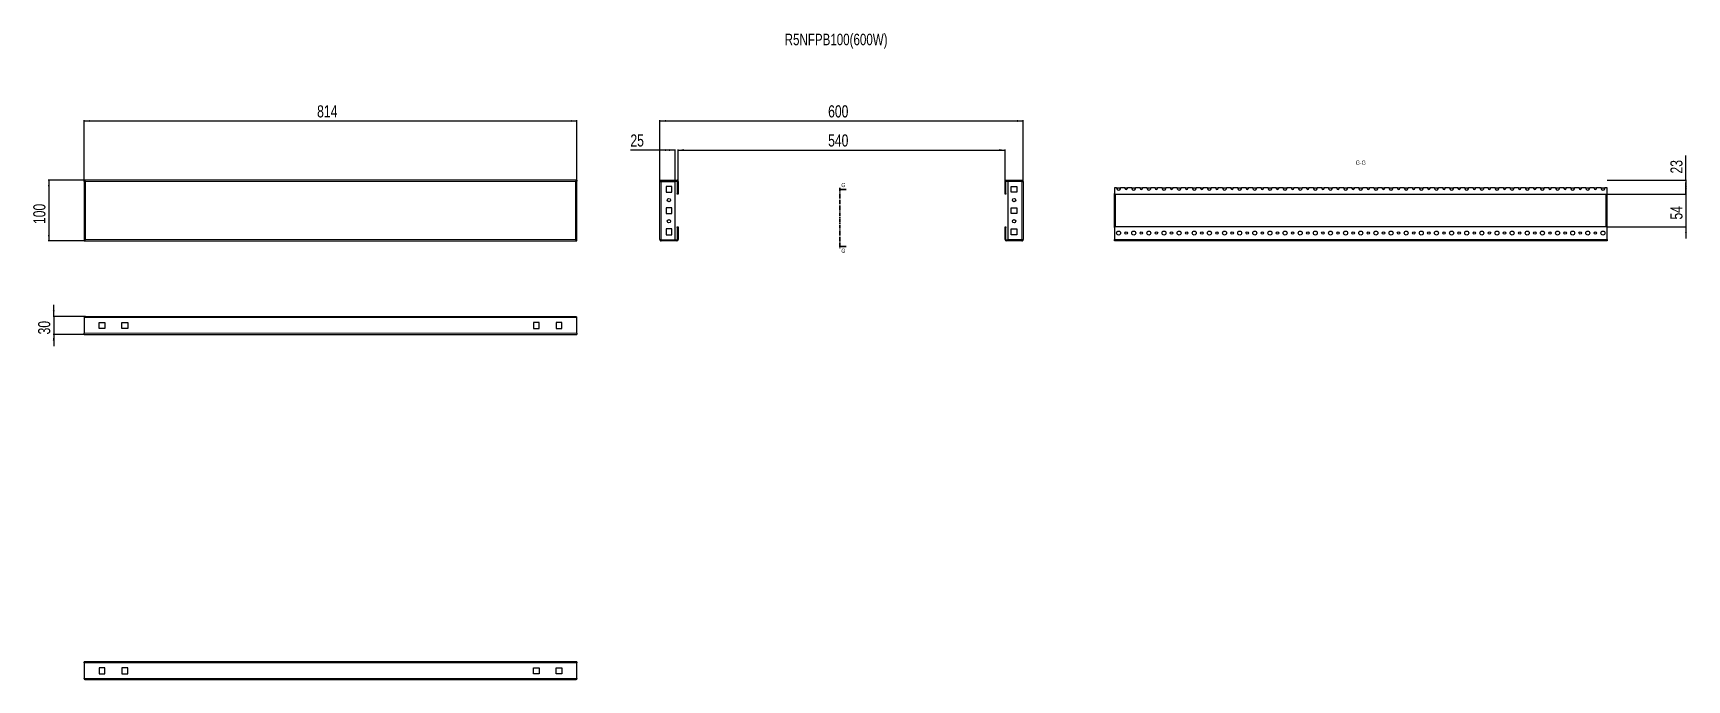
# Model space of a CAD drawing. Header units: millimetres. Extents: x -314 to 2418, y -492 to 576.
import ezdxf

# ---------------------------------------------------------------- set-up
doc = ezdxf.new("R2010")
doc.units = ezdxf.units.MM
doc.linetypes.add('CENTER', pattern=[10.16, 6.35, -1.27, 1.27, -1.27])
doc.layers.add('FORMAT', color=7, linetype='Continuous')
doc.styles.add('SLDTEXTSTYLE0', font='TXT', dxfattribs={"width": 0.75})
doc.dimstyles.new('SLDDIMSTYLE0', dxfattribs={"dimtxt": 20, "dimasz": 10, "dimexe": 0, "dimexo": 0.0625, "dimgap": 5, "dimtad": 2, "dimdec": 1, "dimrnd": 1e-09, "dimzin": 12, "dimdsep": 46, "dimtxsty": 'SLDTEXTSTYLE0', "dimsah": 1, "dimcen": 0.09, "dimadec": 0, "dimazin": 3, "dimtfac": 1, "dimtofl": 0, "dimtmove": 0, "dimatfit": 3, "dimfxl": 0, "dimfrac": 2, "dimtolj": 1, "dimtzin": 12, "dimarcsym": 0})
doc.dimstyles.new('SLDDIMSTYLE1', dxfattribs={"dimtxt": 20, "dimasz": 10, "dimexe": 0, "dimexo": 0.0625, "dimgap": 5, "dimtad": 2, "dimdec": 1, "dimrnd": 1e-09, "dimzin": 12, "dimdsep": 46, "dimtxsty": 'SLDTEXTSTYLE0', "dimsah": 1, "dimcen": 0.09, "dimadec": 0, "dimazin": 3, "dimtfac": 1, "dimtmove": 0, "dimatfit": 0, "dimfxl": 0, "dimfrac": 2, "dimtolj": 1, "dimtzin": 12, "dimarcsym": 0})

# ---------------------------------------------------------------- blocks, each defined once
blk = doc.blocks.new('_D')
at = {"layer": 'FORMAT'}
for p, q in [((-229.8, 330.6), (-229.8, 431.6)), ((-229.8, 430.6), (584.2, 430.6)), ((584.2, 330.6), (584.2, 431.6))]:
    blk.add_line(p, q, dxfattribs=at)
for points in [[(-229.8, 430.6), (-219.8, 429), (-219.8, 432.1)], [(584.2, 430.6), (574.2, 432.1), (574.2, 429)]]:
    blk.add_solid(points, dxfattribs=at)
at = {"layer": 'FORMAT', "insert": (155.1, 456.4), "char_height": 20, "attachment_point": 1, "style": 'SLDTEXTSTYLE0'}
blk.add_mtext('814', dxfattribs=at)
blk = doc.blocks.new('_D_1')
at = {"layer": 'FORMAT'}
for p, q in [((-229.8, 332.6), (-288.9, 332.6)), ((-287.9, 332.6), (-287.9, 232.6)), ((-229.8, 232.6), (-288.9, 232.6))]:
    blk.add_line(p, q, dxfattribs=at)
for points in [[(-287.9, 332.6), (-289.5, 322.6), (-286.4, 322.6)], [(-287.9, 232.6), (-286.4, 242.6), (-289.5, 242.6)]]:
    blk.add_solid(points, dxfattribs=at)
at = {"layer": 'FORMAT', "insert": (-313.7, 260.4), "char_height": 20, "attachment_point": 1, "rotation": 90, "style": 'SLDTEXTSTYLE0'}
blk.add_mtext('100', dxfattribs=at)
blk = doc.blocks.new('_D_2')
at = {"layer": 'FORMAT'}
for p, q in [((721.3, 330.5), (721.3, 431.6)), ((721.3, 430.6), (1321.3, 430.6)), ((1321.3, 330.5), (1321.3, 431.6))]:
    blk.add_line(p, q, dxfattribs=at)
for points in [[(721.3, 430.6), (731.3, 429), (731.3, 432.1)], [(1321.3, 430.6), (1311.3, 432.1), (1311.3, 429)]]:
    blk.add_solid(points, dxfattribs=at)
at = {"layer": 'FORMAT', "insert": (999.1, 456.4), "char_height": 20, "attachment_point": 1, "style": 'SLDTEXTSTYLE0'}
blk.add_mtext('600', dxfattribs=at)
blk = doc.blocks.new('_D_3')
at = {"layer": 'FORMAT'}
for p, q in [((751.3, 330.5), (751.3, 383.6)), ((751.3, 382.6), (1291.3, 382.6)), ((1291.3, 330.5), (1291.3, 383.6))]:
    blk.add_line(p, q, dxfattribs=at)
for points in [[(751.3, 382.6), (761.3, 381), (761.3, 384.1)], [(1291.3, 382.6), (1281.3, 384.1), (1281.3, 381)]]:
    blk.add_solid(points, dxfattribs=at)
at = {"layer": 'FORMAT', "insert": (999.1, 408.4), "char_height": 20, "attachment_point": 1, "style": 'SLDTEXTSTYLE0'}
blk.add_mtext('540', dxfattribs=at)
blk = doc.blocks.new('_D_4')
at = {"layer": 'FORMAT'}
for p, q in [((721.3, 382.6), (672.5, 382.6)), ((721.3, 330.5), (721.3, 383.6)), ((746.3, 382.6), (721.3, 382.6)), ((746.3, 330.6), (746.3, 383.6))]:
    blk.add_line(p, q, dxfattribs=at)
for points in [[(721.3, 382.6), (731.3, 381), (731.3, 384.1)], [(746.3, 382.6), (736.3, 384.1), (736.3, 381)]]:
    blk.add_solid(points, dxfattribs=at)
at = {"layer": 'FORMAT', "insert": (672.5, 408.4), "char_height": 20, "attachment_point": 1, "style": 'SLDTEXTSTYLE0'}
blk.add_mtext('25', dxfattribs=at)
blk = doc.blocks.new('_D_5')
at = {"layer": 'FORMAT'}
for p, q in [((-279.9, 108), (-279.9, 127.3)), ((-227.7, 108), (-280.9, 108)), ((-279.9, 108), (-279.9, 78)), ((-229.8, 78), (-280.9, 78)), ((-279.9, 78), (-279.9, 58.8))]:
    blk.add_line(p, q, dxfattribs=at)
for points in [[(-279.9, 108), (-278.4, 118), (-281.5, 118)], [(-279.9, 78), (-281.5, 68), (-278.4, 68)]]:
    blk.add_solid(points, dxfattribs=at)
at = {"layer": 'FORMAT', "insert": (-305.7, 78.2), "char_height": 20, "attachment_point": 1, "rotation": 90, "style": 'SLDTEXTSTYLE0'}
blk.add_mtext('30', dxfattribs=at)
blk = doc.blocks.new('_D_6')
at = {"layer": 'FORMAT'}
for p, q in [((2416, 309.6), (2416, 328.8)), ((2284.8, 309.6), (2417, 309.6)), ((2416, 309.6), (2416, 255.6)), ((2284.8, 255.6), (2417, 255.6)), ((2416, 255.6), (2416, 236.3))]:
    blk.add_line(p, q, dxfattribs=at)
for points in [[(2416, 309.6), (2417.5, 319.6), (2414.5, 319.6)], [(2416, 255.6), (2414.5, 245.6), (2417.5, 245.6)]]:
    blk.add_solid(points, dxfattribs=at)
at = {"layer": 'FORMAT', "insert": (2390.2, 267.8), "char_height": 20, "attachment_point": 1, "rotation": 90, "style": 'SLDTEXTSTYLE0'}
blk.add_mtext('54', dxfattribs=at)
blk = doc.blocks.new('_D_7')
at = {"layer": 'FORMAT'}
for p, q in [((2416, 332.6), (2416, 373.3)), ((2285.8, 332.6), (2417, 332.6)), ((2416, 332.6), (2416, 309.6)), ((2284.8, 309.6), (2417, 309.6))]:
    blk.add_line(p, q, dxfattribs=at)
for points in [[(2416, 332.6), (2414.5, 322.6), (2417.5, 322.6)], [(2416, 309.6), (2417.5, 319.6), (2414.5, 319.6)]]:
    blk.add_solid(points, dxfattribs=at)
at = {"layer": 'FORMAT', "insert": (2390.2, 343.8), "char_height": 20, "attachment_point": 1, "rotation": 90, "style": 'SLDTEXTSTYLE0'}
blk.add_mtext('23', dxfattribs=at)

msp = doc.modelspace()

# ---------------------------------------------------------------- linework, layer by layer
at = {"color": 7, "linetype": 'Continuous', "lineweight": 25}
for p, q in [((584.22, 332.57), (-229.78, 332.57)), ((-229.78, 331.07), (-229.78, 332.57)), ((-229.78, 331.07), (-229.78, 330.57)), ((-229.78, 330.57), (-229.78, 234.57)), ((-229.78, 330.57), (-228.28, 330.57)), ((584.22, 330.57), (582.72, 330.57)), ((584.22, 332.57), (584.22, 331.07)), ((584.22, 330.57), (584.22, 331.07)), ((584.22, 234.57), (584.22, 330.57)), ((721.27, 234.67), (721.27, 330.47)), ((723.37, 332.57), (723.37, 331.07)), ((723.37, 332.57), (749.17, 332.57)), ((723.37, 331.07), (749.17, 331.07)), ((723.37, 330.57), (746.27, 330.57)), ((746.27, 234.57), (746.27, 330.57)), ((749.77, 330.47), (749.77, 310.57)), ((751.27, 330.47), (751.27, 310.57)), ((1291.27, 310.57), (1291.27, 330.47)), ((1292.77, 310.57), (1292.77, 330.47)), ((1293.37, 332.57), (1319.17, 332.57)), ((1293.37, 331.07), (1319.17, 331.07)), ((1296.27, 234.57), (1296.27, 330.57)), ((1319.17, 330.57), (1296.27, 330.57)), ((1319.17, 331.07), (1319.17, 332.57)), ((1321.27, 330.47), (1321.27, 234.67)), ((731.52, 322.32), (731.52, 312.82)), ((741.02, 322.32), (731.52, 322.32)), ((731.52, 312.82), (741.02, 312.82)), ((741.02, 312.82), (741.02, 322.32)), ((749.77, 310.57), (751.27, 310.57)), ((749.77, 309.57), (749.77, 310.57)), ((751.27, 309.57), (749.77, 309.57)), ((751.27, 310.57), (751.27, 309.57)), ((1291.27, 310.57), (1292.77, 310.57)), ((1291.27, 309.57), (1291.27, 310.57)), ((1292.77, 309.57), (1291.27, 309.57)), ((1292.77, 310.57), (1292.77, 309.57)), ((1301.52, 322.32), (1311.02, 322.32)), ((1301.52, 312.82), (1301.52, 322.32)), ((1311.02, 312.82), (1301.52, 312.82)), ((1311.02, 322.32), (1311.02, 312.82)), ((1471.83, 320.26), (1471.83, 310.57)), ((1475.65, 320.26), (1471.83, 320.26)), ((1471.83, 310.57), (1472.83, 309.57)), ((1471.83, 254.57), (1471.83, 310.57)), ((1472.83, 309.57), (2284.83, 309.57)), ((1473.33, 255.57), (1473.33, 309.57)), ((1475.65, 320.26), (1482, 320.26)), ((1489.35, 320.26), (1482, 320.26)), ((1489.35, 320.26), (1493.31, 320.26)), ((1500.65, 320.26), (1493.31, 320.26)), ((1500.65, 320.26), (1507, 320.26)), ((1514.35, 320.26), (1507, 320.26)), ((1514.35, 320.26), (1518.31, 320.26)), ((1525.65, 320.26), (1518.31, 320.26)), ((1525.65, 320.26), (1532, 320.26)), ((1539.35, 320.26), (1532, 320.26)), ((1539.35, 320.26), (1543.31, 320.26)), ((1550.65, 320.26), (1543.31, 320.26)), ((1550.65, 320.26), (1557, 320.26)), ((1564.35, 320.26), (1557, 320.26)), ((1564.35, 320.26), (1568.31, 320.26)), ((1575.65, 320.26), (1568.31, 320.26)), ((1575.65, 320.26), (1582, 320.26)), ((1589.35, 320.26), (1582, 320.26)), ((1589.35, 320.26), (1593.31, 320.26)), ((1600.65, 320.26), (1593.31, 320.26)), ((1600.65, 320.26), (1607, 320.26)), ((1614.35, 320.26), (1607, 320.26)), ((1614.35, 320.26), (1618.31, 320.26)), ((1625.65, 320.26), (1618.31, 320.26)), ((1625.65, 320.26), (1632, 320.26)), ((1639.35, 320.26), (1632, 320.26)), ((1639.35, 320.26), (1643.31, 320.26)), ((1650.65, 320.26), (1643.31, 320.26)), ((1650.65, 320.26), (1657, 320.26)), ((1664.35, 320.26), (1657, 320.26)), ((1664.35, 320.26), (1668.31, 320.26)), ((1675.65, 320.26), (1668.31, 320.26)), ((1675.65, 320.26), (1682, 320.26)), ((1689.35, 320.26), (1682, 320.26)), ((1689.35, 320.26), (1693.31, 320.26)), ((1700.65, 320.26), (1693.31, 320.26)), ((1700.65, 320.26), (1707, 320.26)), ((1714.35, 320.26), (1707, 320.26)), ((1714.35, 320.26), (1718.31, 320.26)), ((1725.65, 320.26), (1718.31, 320.26)), ((1725.65, 320.26), (1732, 320.26)), ((1739.35, 320.26), (1732, 320.26)), ((1739.35, 320.26), (1743.31, 320.26)), ((1750.65, 320.26), (1743.31, 320.26)), ((1750.65, 320.26), (1757, 320.26)), ((1764.35, 320.26), (1757, 320.26)), ((1764.35, 320.26), (1768.31, 320.26)), ((1775.65, 320.26), (1768.31, 320.26)), ((1775.65, 320.26), (1782, 320.26)), ((1789.35, 320.26), (1782, 320.26)), ((1789.35, 320.26), (1793.31, 320.26)), ((1800.65, 320.26), (1793.31, 320.26)), ((1800.65, 320.26), (1807, 320.26)), ((1814.35, 320.26), (1807, 320.26)), ((1814.35, 320.26), (1818.31, 320.26)), ((1825.65, 320.26), (1818.31, 320.26)), ((1825.65, 320.26), (1832, 320.26)), ((1839.35, 320.26), (1832, 320.26)), ((1839.35, 320.26), (1843.31, 320.26)), ((1850.65, 320.26), (1843.31, 320.26)), ((1850.65, 320.26), (1857, 320.26)), ((1864.35, 320.26), (1857, 320.26)), ((1864.35, 320.26), (1868.31, 320.26)), ((1875.65, 320.26), (1868.31, 320.26)), ((1875.65, 320.26), (1882, 320.26)), ((1889.35, 320.26), (1882, 320.26)), ((1889.35, 320.26), (1893.31, 320.26)), ((1900.65, 320.26), (1893.31, 320.26)), ((1900.65, 320.26), (1907, 320.26)), ((1914.35, 320.26), (1907, 320.26)), ((1914.35, 320.26), (1918.31, 320.26)), ((1925.65, 320.26), (1918.31, 320.26)), ((1925.65, 320.26), (1932, 320.26)), ((1939.35, 320.26), (1932, 320.26)), ((1939.35, 320.26), (1943.31, 320.26)), ((1950.65, 320.26), (1943.31, 320.26)), ((1950.65, 320.26), (1957, 320.26)), ((1964.35, 320.26), (1957, 320.26)), ((1964.35, 320.26), (1968.31, 320.26)), ((1975.65, 320.26), (1968.31, 320.26)), ((1975.65, 320.26), (1982, 320.26)), ((1989.35, 320.26), (1982, 320.26)), ((1989.35, 320.26), (1993.31, 320.26)), ((2000.65, 320.26), (1993.31, 320.26)), ((2000.65, 320.26), (2007, 320.26)), ((2014.35, 320.26), (2007, 320.26)), ((2014.35, 320.26), (2018.31, 320.26)), ((2025.65, 320.26), (2018.31, 320.26)), ((2025.65, 320.26), (2032, 320.26)), ((2039.35, 320.26), (2032, 320.26)), ((2039.35, 320.26), (2043.31, 320.26)), ((2050.65, 320.26), (2043.31, 320.26)), ((2050.65, 320.26), (2057, 320.26)), ((2064.35, 320.26), (2057, 320.26)), ((2064.35, 320.26), (2068.31, 320.26)), ((2075.65, 320.26), (2068.31, 320.26)), ((2075.65, 320.26), (2082, 320.26)), ((2089.35, 320.26), (2082, 320.26)), ((2089.35, 320.26), (2093.31, 320.26)), ((2100.65, 320.26), (2093.31, 320.26)), ((2100.65, 320.26), (2107, 320.26)), ((2114.35, 320.26), (2107, 320.26)), ((2114.35, 320.26), (2118.31, 320.26)), ((2125.65, 320.26), (2118.31, 320.26)), ((2125.65, 320.26), (2132, 320.26)), ((2139.35, 320.26), (2132, 320.26)), ((2139.35, 320.26), (2143.31, 320.26)), ((2150.65, 320.26), (2143.31, 320.26)), ((2150.65, 320.26), (2157, 320.26)), ((2164.35, 320.26), (2157, 320.26)), ((2164.35, 320.26), (2168.31, 320.26)), ((2175.65, 320.26), (2168.31, 320.26)), ((2175.65, 320.26), (2182, 320.26)), ((2189.35, 320.26), (2182, 320.26)), ((2189.35, 320.26), (2193.31, 320.26)), ((2200.65, 320.26), (2193.31, 320.26)), ((2200.65, 320.26), (2207, 320.26)), ((2214.35, 320.26), (2207, 320.26)), ((2214.35, 320.26), (2218.31, 320.26)), ((2225.65, 320.26), (2218.31, 320.26)), ((2225.65, 320.26), (2232, 320.26)), ((2239.35, 320.26), (2232, 320.26)), ((2239.35, 320.26), (2243.31, 320.26)), ((2250.65, 320.26), (2243.31, 320.26)), ((2250.65, 320.26), (2257, 320.26)), ((2264.35, 320.26), (2257, 320.26)), ((2264.35, 320.26), (2268.31, 320.26)), ((2275.65, 320.26), (2268.31, 320.26)), ((2275.65, 320.26), (2282, 320.26)), ((2285.83, 320.26), (2282, 320.26)), ((2284.33, 255.57), (2284.33, 309.57)), ((2284.83, 309.57), (2285.83, 310.57)), ((2285.83, 310.57), (2285.83, 320.26)), ((2285.83, 254.57), (2285.83, 310.57)), ((731.52, 287.32), (731.52, 277.82)), ((741.02, 287.32), (731.52, 287.32)), ((731.52, 277.82), (741.02, 277.82)), ((741.02, 277.82), (741.02, 287.32)), ((1301.52, 287.32), (1311.02, 287.32)), ((1301.52, 277.82), (1301.52, 287.32)), ((1311.02, 277.82), (1301.52, 277.82)), ((1311.02, 287.32), (1311.02, 277.82)), ((741.02, 252.32), (731.52, 252.32)), ((731.52, 252.32), (731.52, 242.82)), ((741.02, 242.82), (741.02, 252.32)), ((749.77, 254.57), (749.77, 255.57)), ((749.77, 255.57), (751.27, 255.57)), ((751.27, 254.57), (749.77, 254.57)), ((749.77, 254.57), (749.77, 234.67)), ((751.27, 255.57), (751.27, 254.57)), ((751.27, 254.57), (751.27, 234.67)), ((1291.27, 255.57), (1292.77, 255.57)), ((1291.27, 254.57), (1291.27, 255.57)), ((1291.27, 234.67), (1291.27, 254.57)), ((1292.77, 254.57), (1291.27, 254.57)), ((1292.77, 255.57), (1292.77, 254.57)), ((1292.77, 234.67), (1292.77, 254.57)), ((1301.52, 252.32), (1311.02, 252.32)), ((1301.52, 242.82), (1301.52, 252.32)), ((1311.02, 252.32), (1311.02, 242.82)), ((1472.83, 255.57), (1471.83, 254.57)), ((1471.83, 254.57), (1471.83, 234.67)), ((2284.83, 255.57), (1472.83, 255.57)), ((2285.83, 254.57), (2284.83, 255.57)), ((2285.83, 234.67), (2285.83, 254.57)), ((-228.28, 234.57), (-229.78, 234.57)), ((-229.78, 234.57), (-229.78, 234.07)), ((-229.78, 234.07), (-229.78, 232.57)), ((-229.78, 232.57), (584.22, 232.57)), ((582.72, 234.57), (584.22, 234.57)), ((584.22, 234.07), (584.22, 234.57)), ((584.22, 232.57), (584.22, 234.07)), ((723.37, 234.57), (746.27, 234.57)), ((723.37, 232.57), (723.37, 234.07)), ((749.17, 234.07), (723.37, 234.07)), ((749.17, 232.57), (723.37, 232.57)), ((731.52, 242.82), (741.02, 242.82)), ((1319.17, 234.07), (1293.37, 234.07)), ((1319.17, 232.57), (1293.37, 232.57)), ((1319.17, 234.57), (1296.27, 234.57)), ((1311.02, 242.82), (1301.52, 242.82)), ((1319.17, 234.07), (1319.17, 232.57)), ((1471.83, 232.57), (1471.83, 234.67)), ((2285.83, 232.57), (1471.83, 232.57)), ((2285.83, 234.67), (2285.83, 232.57)), ((-229.78, 105.92), (-229.78, 80.12)), ((-227.68, 108.02), (582.12, 108.02)), ((-204.78, 97.77), (-195.28, 97.77)), ((-204.78, 88.27), (-204.78, 97.77)), ((-195.28, 88.27), (-204.78, 88.27)), ((-195.28, 97.77), (-195.28, 88.27)), ((-167.28, 97.77), (-157.78, 97.77)), ((-167.28, 88.27), (-167.28, 97.77)), ((-157.78, 88.27), (-167.28, 88.27)), ((-157.78, 97.77), (-157.78, 88.27)), ((521.72, 97.77), (512.22, 97.77)), ((512.22, 97.77), (512.22, 88.27)), ((512.22, 88.27), (521.72, 88.27)), ((521.72, 88.27), (521.72, 97.77)), ((549.72, 97.77), (549.72, 88.27)), ((559.22, 97.77), (549.72, 97.77)), ((549.72, 88.27), (559.22, 88.27)), ((559.22, 88.27), (559.22, 97.77)), ((584.22, 80.12), (584.22, 105.92)), ((-229.78, 78.02), (-229.78, 80.12)), ((-229.78, 78.02), (584.22, 78.02)), ((584.22, 80.12), (584.22, 78.02)), ((-229.78, -464.08), (-229.78, -461.98)), ((584.22, -461.98), (-229.78, -461.98)), ((-229.78, -464.08), (-229.78, -489.88)), ((584.22, -461.98), (584.22, -464.08)), ((584.22, -489.88), (584.22, -464.08)), ((-195.28, -472.23), (-204.78, -472.23)), ((-204.78, -472.23), (-204.78, -481.73)), ((-204.78, -481.73), (-195.28, -481.73)), ((-195.28, -481.73), (-195.28, -472.23)), ((-157.78, -472.23), (-167.28, -472.23)), ((-167.28, -472.23), (-167.28, -481.73)), ((-167.28, -481.73), (-157.78, -481.73)), ((-157.78, -481.73), (-157.78, -472.23)), ((512.22, -481.73), (512.22, -472.23)), ((512.22, -472.23), (521.72, -472.23)), ((521.72, -481.73), (512.22, -481.73)), ((521.72, -472.23), (521.72, -481.73)), ((549.72, -472.23), (559.22, -472.23)), ((549.72, -481.73), (549.72, -472.23)), ((559.22, -481.73), (549.72, -481.73)), ((559.22, -472.23), (559.22, -481.73)), ((582.12, -491.98), (-227.68, -491.98))]:
    msp.add_line(p, q, dxfattribs=at)
at = {"color": 8, "linetype": 'Continuous', "lineweight": 18}
for p, q in [((582.12, 330.47), (-227.68, 330.47)), ((-227.68, 330.47), (-227.68, 234.67)), ((582.12, 234.67), (582.12, 330.47)), ((723.37, 234.57), (723.37, 330.57)), ((749.17, 331.07), (749.17, 332.57)), ((749.77, 330.47), (751.27, 330.47)), ((1292.77, 330.47), (1291.27, 330.47)), ((1293.37, 331.07), (1293.37, 332.57)), ((1319.17, 330.57), (1319.17, 234.57)), ((1473.93, 255.57), (1473.93, 309.57)), ((2283.73, 309.57), (2283.73, 255.57)), ((-227.68, 234.67), (582.12, 234.67)), ((749.17, 234.07), (749.17, 232.57)), ((749.77, 234.67), (751.27, 234.67)), ((1292.77, 234.67), (1291.27, 234.67)), ((1293.37, 234.07), (1293.37, 232.57)), ((2285.83, 234.67), (1471.83, 234.67)), ((-229.78, 105.92), (584.22, 105.92)), ((-229.78, 80.12), (584.22, 80.12)), ((584.22, -464.08), (-229.78, -464.08)), ((584.22, -489.88), (-229.78, -489.88))]:
    msp.add_line(p, q, dxfattribs=at)
at = {"color": 7, "linetype": 'CENTER', "lineweight": 35}
msp.add_line((1018.41, 320.26), (1018.41, 220.56), dxfattribs=at)
at = {"color": 7, "linetype": 'Continuous', "lineweight": 35}
for p, q in [((1029.05, 317.26), (1018.41, 317.26)), ((1029.05, 223.56), (1018.41, 223.56))]:
    msp.add_line(p, q, dxfattribs=at)
at = {"color": 7, "linetype": 'Continuous', "lineweight": 25}
for centre, radius in [((736.27, 300.07), 2.75), ((1306.27, 300.07), 2.75), ((736.27, 265.07), 2.75), ((1306.27, 265.07), 2.75), ((1478.83, 245.57), 3.25), ((1491.33, 245.57), 2.1), ((1503.83, 245.57), 3.25), ((1516.33, 245.57), 2.1), ((1528.83, 245.57), 3.25), ((1541.33, 245.57), 2.1), ((1553.83, 245.57), 3.25), ((1566.33, 245.57), 2.1), ((1578.83, 245.57), 3.25), ((1591.33, 245.57), 2.1), ((1603.83, 245.57), 3.25), ((1616.33, 245.57), 2.1), ((1628.83, 245.57), 3.25), ((1641.33, 245.57), 2.1), ((1653.83, 245.57), 3.25), ((1666.33, 245.57), 2.1), ((1678.83, 245.57), 3.25), ((1691.33, 245.57), 2.1), ((1703.83, 245.57), 3.25), ((1716.33, 245.57), 2.1), ((1728.83, 245.57), 3.25), ((1741.33, 245.57), 2.1), ((1753.83, 245.57), 3.25), ((1766.33, 245.57), 2.1), ((1778.83, 245.57), 3.25), ((1791.33, 245.57), 2.1), ((1803.83, 245.57), 3.25), ((1816.33, 245.57), 2.1), ((1828.83, 245.57), 3.25), ((1841.33, 245.57), 2.1), ((1853.83, 245.57), 3.25), ((1866.33, 245.57), 2.1), ((1878.83, 245.57), 3.25), ((1891.33, 245.57), 2.1), ((1903.83, 245.57), 3.25), ((1916.33, 245.57), 2.1), ((1928.83, 245.57), 3.25), ((1941.33, 245.57), 2.1), ((1953.83, 245.57), 3.25), ((1966.33, 245.57), 2.1), ((1978.83, 245.57), 3.25), ((1991.33, 245.57), 2.1), ((2003.83, 245.57), 3.25), ((2016.33, 245.57), 2.1), ((2028.83, 245.57), 3.25), ((2041.33, 245.57), 2.1), ((2053.83, 245.57), 3.25), ((2066.33, 245.57), 2.1), ((2078.83, 245.57), 3.25), ((2091.33, 245.57), 2.1), ((2103.83, 245.57), 3.25), ((2116.33, 245.57), 2.1), ((2128.83, 245.57), 3.25), ((2141.33, 245.57), 2.1), ((2153.83, 245.57), 3.25), ((2166.33, 245.57), 2.1), ((2178.83, 245.57), 3.25), ((2191.33, 245.57), 2.1), ((2203.83, 245.57), 3.25), ((2216.33, 245.57), 2.1), ((2228.83, 245.57), 3.25), ((2241.33, 245.57), 2.1), ((2253.83, 245.57), 3.25), ((2266.33, 245.57), 2.1), ((2278.83, 245.57), 3.25)]:
    msp.add_circle(centre, radius, dxfattribs=at)
for centre, radius, start, end in [((749.17, 330.47), 2.1, 0, 90), ((749.17, 330.47), 0.6, 0, 90), ((1293.37, 330.47), 2.1, 90, 180), ((1293.37, 330.47), 0.6, 90, 180), ((1478.83, 319.57), 3.25, 167.67835, 12.32165), ((1491.33, 319.57), 2.1, 160.71537, 19.28463), ((1503.83, 319.57), 3.25, 167.67835, 12.32165), ((1516.33, 319.57), 2.1, 160.71537, 19.28463), ((1528.83, 319.57), 3.25, 167.67835, 12.32165), ((1541.33, 319.57), 2.1, 160.71537, 19.28463), ((1553.83, 319.57), 3.25, 167.67835, 12.32165), ((1566.33, 319.57), 2.1, 160.71537, 19.28463), ((1578.83, 319.57), 3.25, 167.67835, 12.32165), ((1591.33, 319.57), 2.1, 160.71537, 19.28463), ((1603.83, 319.57), 3.25, 167.67835, 12.32165), ((1616.33, 319.57), 2.1, 160.71537, 19.28463), ((1628.83, 319.57), 3.25, 167.67835, 12.32165), ((1641.33, 319.57), 2.1, 160.71537, 19.28463), ((1653.83, 319.57), 3.25, 167.67835, 12.32165), ((1666.33, 319.57), 2.1, 160.71537, 19.28463), ((1678.83, 319.57), 3.25, 167.67835, 12.32165), ((1691.33, 319.57), 2.1, 160.71537, 19.28463), ((1703.83, 319.57), 3.25, 167.67835, 12.32165), ((1716.33, 319.57), 2.1, 160.71537, 19.28463), ((1728.83, 319.57), 3.25, 167.67835, 12.32165), ((1741.33, 319.57), 2.1, 160.71537, 19.28463), ((1753.83, 319.57), 3.25, 167.67835, 12.32165), ((1766.33, 319.57), 2.1, 160.71537, 19.28463), ((1778.83, 319.57), 3.25, 167.67835, 12.32165), ((1791.33, 319.57), 2.1, 160.71537, 19.28463), ((1803.83, 319.57), 3.25, 167.67835, 12.32165), ((1816.33, 319.57), 2.1, 160.71537, 19.28463), ((1828.83, 319.57), 3.25, 167.67835, 12.32165), ((1841.33, 319.57), 2.1, 160.71537, 19.28463), ((1853.83, 319.57), 3.25, 167.67835, 12.32165), ((1866.33, 319.57), 2.1, 160.71537, 19.28463), ((1878.83, 319.57), 3.25, 167.67835, 12.32165), ((1891.33, 319.57), 2.1, 160.71537, 19.28463), ((1903.83, 319.57), 3.25, 167.67835, 12.32165), ((1916.33, 319.57), 2.1, 160.71537, 19.28463), ((1928.83, 319.57), 3.25, 167.67835, 12.32165), ((1941.33, 319.57), 2.1, 160.71537, 19.28463), ((1953.83, 319.57), 3.25, 167.67835, 12.32165), ((1966.33, 319.57), 2.1, 160.71537, 19.28463), ((1978.83, 319.57), 3.25, 167.67835, 12.32165), ((1991.33, 319.57), 2.1, 160.71537, 19.28463), ((2003.83, 319.57), 3.25, 167.67835, 12.32165), ((2016.33, 319.57), 2.1, 160.71537, 19.28463), ((2028.83, 319.57), 3.25, 167.67835, 12.32165), ((2041.33, 319.57), 2.1, 160.71537, 19.28463), ((2053.83, 319.57), 3.25, 167.67835, 12.32165), ((2066.33, 319.57), 2.1, 160.71537, 19.28463), ((2078.83, 319.57), 3.25, 167.67835, 12.32165), ((2091.33, 319.57), 2.1, 160.71537, 19.28463), ((2103.83, 319.57), 3.25, 167.67835, 12.32165), ((2116.33, 319.57), 2.1, 160.71537, 19.28463), ((2128.83, 319.57), 3.25, 167.67835, 12.32165), ((2141.33, 319.57), 2.1, 160.71537, 19.28463), ((2153.83, 319.57), 3.25, 167.67835, 12.32165), ((2166.33, 319.57), 2.1, 160.71537, 19.28463), ((2178.83, 319.57), 3.25, 167.67835, 12.32165), ((2191.33, 319.57), 2.1, 160.71537, 19.28463), ((2203.83, 319.57), 3.25, 167.67835, 12.32165), ((2216.33, 319.57), 2.1, 160.71537, 19.28463), ((2228.83, 319.57), 3.25, 167.67835, 12.32165), ((2241.33, 319.57), 2.1, 160.71537, 19.28463), ((2253.83, 319.57), 3.25, 167.67835, 12.32165), ((2266.33, 319.57), 2.1, 160.71537, 19.28463), ((2278.83, 319.57), 3.25, 167.67835, 12.32165), ((749.17, 234.67), 2.1, 270, 0), ((749.17, 234.67), 0.6, 270, 360), ((1293.37, 234.67), 2.1, 180, 270), ((1293.37, 234.67), 0.6, 180, 270)]:
    msp.add_arc(centre, radius, start, end, dxfattribs=at)
for points, knots in [([(-227.68, 330.47), (-227.86, 330.75), (-228.22, 331.31), (-228.75, 332.01), (-229.27, 332.48), (-229.62, 332.54), (-229.78, 332.57)], [0, 0, 0, 0, 0.2547527, 0.5096447, 0.7645377, 1, 1, 1, 1]), ([(-227.68, 330.47), (-227.86, 330.55), (-228.23, 330.71), (-228.92, 330.98), (-229.44, 331.03), (-229.78, 331.07)], [0, 0, 0, 0, 0.2598775, 0.5197391, 1, 1, 1, 1]), ([(1321.27, 330.47), (1321.23, 330.75), (1321.17, 331.31), (1320.66, 332.01), (1319.97, 332.48), (1319.43, 332.54), (1319.17, 332.57)], [0, 0, 0, 0, 0.2547527, 0.5096447, 0.7645377, 1, 1, 1, 1]), ([(1319.77, 330.47), (1319.76, 330.55), (1319.74, 330.71), (1319.55, 330.98), (1319.32, 331.03), (1319.17, 331.07)], [0, 0, 0, 0, 0.2598775, 0.5197391, 1, 1, 1, 1]), ([(582.12, 108.02), (582.3, 107.99), (582.65, 107.92), (583.19, 107.42), (583.71, 106.72), (584.06, 106.18), (584.22, 105.92)], [0, 0, 0, 0, 0.2547527, 0.5096447, 0.7645377, 1, 1, 1, 1]), ([(-227.68, -491.98), (-227.86, -491.95), (-228.22, -491.88), (-228.75, -491.38), (-229.27, -490.68), (-229.62, -490.14), (-229.78, -489.88)], [0, 0, 0, 0, 0.2547527, 0.5096447, 0.7645377, 1, 1, 1, 1])]:
    msp.add_open_spline(points, degree=3, knots=knots, dxfattribs=at)
for points in [[(-229.78, 330.57), (-229.75, 330.56), (-229.69, 330.54), (-229.2, 330.52), (-228.51, 330.49), (-227.96, 330.47), (-227.68, 330.47)], [(584.22, 332.57), (584.04, 332.53), (583.69, 332.47), (583.17, 331.99), (582.64, 331.29), (582.29, 330.74), (582.12, 330.47)], [(584.22, 331.07), (583.87, 331.03), (583.17, 330.95), (582.47, 330.63), (582.12, 330.47)], [(582.12, 330.47), (582.39, 330.47), (582.95, 330.49), (583.64, 330.52), (584.13, 330.54), (584.19, 330.56), (584.22, 330.57)], [(723.37, 332.57), (723.09, 332.53), (722.54, 332.47), (721.85, 331.99), (721.36, 331.29), (721.3, 330.74), (721.27, 330.47)], [(721.27, 330.47), (721.3, 330.47), (721.36, 330.49), (721.85, 330.52), (722.54, 330.54), (723.09, 330.56), (723.37, 330.57)], [(723.37, 331.07), (723.21, 331.03), (722.88, 330.95), (722.81, 330.63), (722.77, 330.47)], [(1319.17, 330.57), (1319.44, 330.56), (1319.99, 330.54), (1320.69, 330.52), (1321.17, 330.49), (1321.24, 330.47), (1321.27, 330.47)], [(-229.78, 234.07), (-229.43, 234.1), (-228.73, 234.18), (-228.03, 234.5), (-227.68, 234.67)], [(-229.78, 232.57), (-229.61, 232.6), (-229.26, 232.66), (-228.73, 233.15), (-228.21, 233.84), (-227.86, 234.39), (-227.68, 234.67)], [(-227.68, 234.67), (-227.96, 234.66), (-228.51, 234.64), (-229.2, 234.62), (-229.69, 234.59), (-229.75, 234.57), (-229.78, 234.57)], [(582.12, 234.67), (582.29, 234.39), (582.64, 233.84), (583.17, 233.15), (583.69, 232.66), (584.04, 232.6), (584.22, 232.57)], [(582.12, 234.67), (582.47, 234.5), (583.17, 234.18), (583.87, 234.1), (584.22, 234.07)], [(584.22, 234.57), (584.19, 234.57), (584.13, 234.59), (583.64, 234.62), (582.95, 234.64), (582.39, 234.66), (582.12, 234.67)], [(723.37, 234.57), (723.09, 234.57), (722.54, 234.59), (721.85, 234.62), (721.36, 234.64), (721.3, 234.66), (721.27, 234.67)], [(721.27, 234.67), (721.3, 234.39), (721.36, 233.84), (721.85, 233.15), (722.54, 232.66), (723.09, 232.6), (723.37, 232.57)], [(722.77, 234.67), (722.81, 234.5), (722.88, 234.18), (723.21, 234.1), (723.37, 234.07)], [(1319.17, 234.07), (1319.33, 234.1), (1319.65, 234.18), (1319.73, 234.5), (1319.77, 234.67)], [(1319.17, 232.57), (1319.44, 232.6), (1319.99, 232.66), (1320.69, 233.15), (1321.17, 233.84), (1321.24, 234.39), (1321.27, 234.67)], [(1321.27, 234.67), (1321.24, 234.66), (1321.17, 234.64), (1320.69, 234.62), (1319.99, 234.59), (1319.44, 234.57), (1319.17, 234.57)], [(-229.78, 105.92), (-229.61, 106.19), (-229.26, 106.75), (-228.73, 107.44), (-228.21, 107.92), (-227.86, 107.99), (-227.68, 108.02)], [(584.22, -489.88), (584.04, -490.16), (583.69, -490.71), (583.17, -491.4), (582.64, -491.89), (582.29, -491.95), (582.12, -491.98)]]:
    msp.add_open_spline(points, degree=3, dxfattribs=at)
at = {"color": 7, "linetype": 'Continuous', "lineweight": 35}
for points in [[(1018.41, 317.26), (1025.41, 316.14), (1025.41, 318.38)], [(1018.41, 223.56), (1025.41, 222.44), (1025.41, 224.68)]]:
    msp.add_solid(points, dxfattribs=at)

# ---------------------------------------------------------------- texts
at = {"color": 7, "linetype": 'Continuous', "char_height": 7, "attachment_point": 1, "style": 'SLDTEXTSTYLE0'}
for insert in [(1020.93, 328.34), (1020.93, 219.87)]:
    msp.add_mtext('G', dxfattribs=dict(at, insert=insert))
at = {"layer": 'FORMAT', "style": 'SLDTEXTSTYLE0'}
for s, insert, char_height, attachment_point in [('R5NFPB100(600W)', (927.36, 574.57), 19.05, 1), ('G-G', (1878.85, 365.26), 7, 2)]:
    msp.add_mtext(s, dxfattribs=dict(at, insert=insert, char_height=char_height, attachment_point=attachment_point))

# ---------------------------------------------------------------- dimensions: what is measured, and where the dimension line sits
at = {"layer": 'FORMAT'}
for base, p1, p2, picture, middle in [((584.22, 430.57), (-229.78, 330.57), (584.22, 330.57), '_D', (177.22, 430.57)), ((1321.27, 430.57), (721.27, 330.47), (1321.27, 330.47), '_D_2', (1021.27, 430.57)), ((721.27, 382.57), (746.27, 330.57), (721.27, 330.47), '_D_4', (687.26, 382.57)), ((1291.27, 382.57), (751.27, 330.47), (1291.27, 330.47), '_D_3', (1021.27, 382.57))]:
    dim = msp.add_linear_dim(base=base, p1=p1, p2=p2, dimstyle='SLDDIMSTYLE0', dxfattribs=at)
    dim.commit()
    dim.dimension.update_dxf_attribs({"geometry": picture, "text_midpoint": middle, "dimtype": 160})
for base, p1, p2, dimstyle, picture, middle in [((2415.99, 309.57), (2285.83, 332.57), (2284.83, 309.57), 'SLDDIMSTYLE0', '_D_7', (2415.99, 358.57)), ((-287.95, 232.57), (-229.78, 332.57), (-229.78, 232.57), 'SLDDIMSTYLE0', '_D_1', (-287.95, 282.57)), ((2415.99, 255.57), (2284.83, 309.57), (2284.83, 255.57), 'SLDDIMSTYLE1', '_D_6', (2415.99, 282.57)), ((-279.95, 78.02), (-227.68, 108.02), (-229.78, 78.02), 'SLDDIMSTYLE1', '_D_5', (-279.95, 93.02))]:
    dim = msp.add_linear_dim(base=base, p1=p1, p2=p2, angle=90, dimstyle=dimstyle, dxfattribs=at)
    dim.commit()
    dim.dimension.update_dxf_attribs({"geometry": picture, "text_midpoint": middle, "dimtype": 160})

doc.saveas('drawing.dxf')
